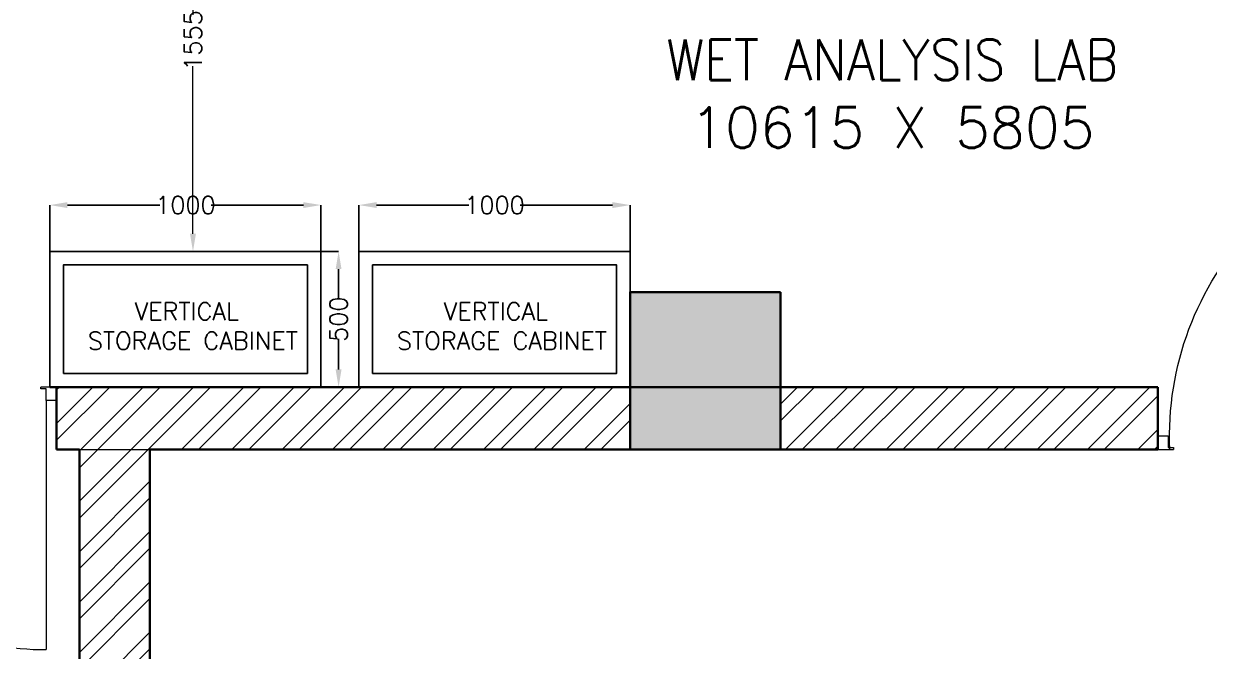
# Model space of a CAD drawing. Extents: x -52083 to 49512, y -145230 to 20224.
# Drawn here: x -42208 to -37835, y 7735 to 10048 of the extents above; entities that cross this region are included whole.
import ezdxf

# ---------------------------------------------------------------- set-up
doc = ezdxf.new("R2010")
doc.units = 0
doc.header["$LTSCALE"] = 0.5
doc.header["$MEASUREMENT"] = 0
doc.header["$PDMODE"] = 32
for name, color, linetype, lineweight in [('1050x2100 Door', 6, 'Continuous', 5), ('1200x2100 Door', 5, 'Continuous', 5), ('COL', 1, 'Continuous', 35), ('Hatch-1', 8, 'Continuous', 5), ('wall-1', 7, 'Continuous', 35)]:
    doc.layers.add(name, color=color, linetype=linetype, lineweight=lineweight)
doc.layers.add('PDF_Text', color=5, linetype='Continuous')
doc.layers.add('SA-6MUP', color=223, linetype='Continuous')
doc.styles.add('RomanS', font='romans.shx')
doc.styles.get("Standard").update_dxf_attribs({"font": 'romans.shx'})
doc.dimstyles.new('Sa-dim', dxfattribs={"dimtxt": 65, "dimasz": 65, "dimexe": 0, "dimexo": 0, "dimtad": 0, "dimdec": 0, "dimdsep": 46, "dimtxsty": 'Standard', "dimcen": 0, "dimclrd": 256, "dimclre": 7, "dimclrt": 1, "dimadec": 0, "dimazin": 0, "dimtfac": 1, "dimtdec": 0, "dimtmove": 0, "dimatfit": 3, "dimfxl": 1, "dimlwd": -1, "dimarcsym": 0})
pattern_1 = [(45, (5394.74, 2e-13), (-92.80777, 92.80777), []), (45, (5456.61, 2e-13), (-92.80777, 92.80777), [])]

# ---------------------------------------------------------------- blocks, each defined once
blk = doc.blocks.new('SD 1200x2100')
at = {"layer": '1200x2100 Door'}
for p, q in [((289771.1, 46661.9), (289771.1, 46711.8)), ((289771.1, 46711.8), (289829.5, 46711.8)), ((289771.1, 46661.9), (289771.1, 46711.8)), ((289809.4, 46661.9), (289809.4, 46705.1)), ((289809.4, 46705.1), (289829.5, 46705.1)), ((289829.5, 46705.1), (289829.5, 46711.8)), ((290971.1, 46711.8), (290912.7, 46711.8)), ((290912.7, 46705.1), (290912.7, 46711.8)), ((290932.8, 46705.1), (290912.7, 46705.1)), ((290932.8, 46661.9), (290932.8, 46705.1)), ((290971.1, 46661.9), (290971.1, 46711.8)), ((289771.1, 46661.9), (289809.4, 46661.9)), ((290971.1, 46661.9), (290932.8, 46661.9)), ((290932.8, 46661.9), (290932.8, 45543.9))]:
    blk.add_line(p, q, dxfattribs=at)
blk.add_arc((290932.8, 46661.9), 1118, 177.4426, 270, dxfattribs=at)
blk = doc.blocks.new('*U128')
at = {"color": 30}
for points in [[(-1000, -500), (0, -500), (0, 0), (-1000, 0)], [(-950, -450), (-50, -450), (-50, -50), (-950, -50)]]:
    blk.add_lwpolyline(points, close=True, dxfattribs=at)
blk = doc.blocks.new('*D567')
at = {"layer": 'Defpoints', "color": 0, "transparency": 16777216}
for p in [(-41111.5, 9379.5), (-42111.5, 9208.7), (-41111.5, 9208.7)]:
    blk.add_point(p, dxfattribs=at)
at = {"layer": 'SA-6MUP', "color": 7, "lineweight": -2, "transparency": 16777216}
for p, q in [((-42111.5, 9208.7), (-42111.5, 9379.5)), ((-41111.5, 9208.7), (-41111.5, 9379.5))]:
    blk.add_line(p, q, dxfattribs=at)
at = {"layer": 'SA-6MUP', "transparency": 16777216}
for p, q in [((-42046.5, 9379.5), (-41706, 9379.5)), ((-41176.5, 9379.5), (-41517, 9379.5))]:
    blk.add_line(p, q, dxfattribs=at)
for points in [[(-42046.5, 9390.3), (-42046.5, 9368.7), (-42111.5, 9379.5)], [(-41176.5, 9390.3), (-41176.5, 9368.7), (-41111.5, 9379.5)]]:
    blk.add_solid(points, dxfattribs=at)
at = {"layer": 'SA-6MUP', "color": 1, "transparency": 16777216, "insert": (-41611.5, 9379.5), "char_height": 65, "attachment_point": 5}
blk.add_mtext('1000', dxfattribs=at)
blk = doc.blocks.new('*D568')
at = {"layer": 'Defpoints', "color": 0, "transparency": 16777216}
for p in [(-41111.5, 9208.7), (-41046.6, 9208.7), (-41111.5, 8708.7)]:
    blk.add_point(p, dxfattribs=at)
at = {"layer": 'SA-6MUP', "color": 7, "lineweight": -2, "transparency": 16777216}
for p, q in [((-41111.5, 9208.7), (-41046.6, 9208.7)), ((-41111.5, 8708.7), (-41046.6, 8708.7))]:
    blk.add_line(p, q, dxfattribs=at)
at = {"layer": 'SA-6MUP', "transparency": 16777216}
for p, q in [((-41046.6, 9143.7), (-41046.6, 9031)), ((-41046.6, 8773.7), (-41046.6, 8886.4))]:
    blk.add_line(p, q, dxfattribs=at)
for points in [[(-41057.5, 9143.7), (-41035.8, 9143.7), (-41046.6, 9208.7)], [(-41057.5, 8773.7), (-41035.8, 8773.7), (-41046.6, 8708.7)]]:
    blk.add_solid(points, dxfattribs=at)
at = {"layer": 'SA-6MUP', "color": 1, "transparency": 16777216, "insert": (-41046.6, 8958.7), "char_height": 65, "attachment_point": 5, "rotation": 90}
blk.add_mtext('500', dxfattribs=at)
blk = doc.blocks.new('*D569')
at = {"layer": 'Defpoints', "color": 0, "transparency": 16777216}
for p in [(-39971.5, 9379.5), (-40971.5, 9208.7), (-39971.5, 9208.7)]:
    blk.add_point(p, dxfattribs=at)
at = {"layer": 'SA-6MUP', "color": 7, "lineweight": -2, "transparency": 16777216}
for p, q in [((-40971.5, 9208.7), (-40971.5, 9379.5)), ((-39971.5, 9208.7), (-39971.5, 9379.5))]:
    blk.add_line(p, q, dxfattribs=at)
at = {"layer": 'SA-6MUP', "transparency": 16777216}
for p, q in [((-40906.5, 9379.5), (-40566, 9379.5)), ((-40036.5, 9379.5), (-40377, 9379.5))]:
    blk.add_line(p, q, dxfattribs=at)
for points in [[(-40906.5, 9390.3), (-40906.5, 9368.7), (-40971.5, 9379.5)], [(-40036.5, 9390.3), (-40036.5, 9368.7), (-39971.5, 9379.5)]]:
    blk.add_solid(points, dxfattribs=at)
at = {"layer": 'SA-6MUP', "color": 1, "transparency": 16777216, "insert": (-40471.5, 9379.5), "char_height": 65, "attachment_point": 5}
blk.add_mtext('1000', dxfattribs=at)
blk = doc.blocks.new('1050x2100')
at = {"layer": '1050x2100 Door'}
for p, q in [((289971.9, 46661.9), (289971.9, 46711.8)), ((289971.9, 46711.8), (290030.3, 46711.8)), ((289971.9, 46661.9), (289971.9, 46711.8)), ((290010.2, 46661.9), (290010.2, 46705.1)), ((290010.2, 46705.1), (290030.3, 46705.1)), ((290030.3, 46705.1), (290030.3, 46711.8)), ((291021.9, 46711.8), (290963.5, 46711.8)), ((290963.5, 46705.1), (290963.5, 46711.8)), ((290983.6, 46705.1), (290963.5, 46705.1)), ((290983.6, 46661.9), (290983.6, 46705.1)), ((291021.9, 46661.9), (291021.9, 46711.8)), ((289971.9, 46661.9), (290010.2, 46661.9)), ((291021.9, 46661.9), (290983.6, 46661.9)), ((290983.6, 46661.9), (290983.6, 45743.9))]:
    blk.add_line(p, q, dxfattribs=at)
blk.add_arc((290976, 46702.9), 959, 179.4701, 270.4563, dxfattribs=at)
blk = doc.blocks.new('*D635')
at = {"layer": 'Defpoints', "color": 0, "transparency": 16777216}
for p in [(-41714.3, 10763.7), (-41583.6, 10763.7), (-41714.3, 9208.7)]:
    blk.add_point(p, dxfattribs=at)
at = {"layer": 'Hatch-1', "color": 7, "lineweight": -2, "transparency": 16777216}
for p, q in [((-41714.3, 10763.7), (-41583.6, 10763.7)), ((-41714.3, 9208.7), (-41583.6, 9208.7))]:
    blk.add_line(p, q, dxfattribs=at)
at = {"layer": 'Hatch-1', "transparency": 16777216}
for p, q in [((-41583.6, 10698.7), (-41583.6, 10081.1)), ((-41583.6, 9273.7), (-41583.6, 9891.4))]:
    blk.add_line(p, q, dxfattribs=at)
for points in [[(-41594.5, 10698.7), (-41572.8, 10698.7), (-41583.6, 10763.7)], [(-41594.5, 9273.7), (-41572.8, 9273.7), (-41583.6, 9208.7)]]:
    blk.add_solid(points, dxfattribs=at)
at = {"layer": 'Hatch-1', "color": 1, "transparency": 16777216, "insert": (-41583.6, 9986.2), "char_height": 65, "attachment_point": 5, "rotation": 90}
blk.add_mtext('1555', dxfattribs=at)

msp = doc.modelspace()

# ---------------------------------------------------------------- hatches: boundary and pattern name
at = {"layer": 'COL'}
h = msp.add_hatch(color=256, dxfattribs=at)
h.dxf.hatch_style = 1
h.paths.add_polyline_path([(-39416.5, 9058.7), (-39971.5, 9058.7), (-39971.5, 8478.7), (-39416.5, 8478.7)])
at = {"layer": 'Hatch-1'}
h = msp.add_hatch(dxfattribs=at)
h.set_pattern_fill('ANSI32,_O', color=256, scale=350)
h.set_pattern_definition(pattern_1)
h.paths.add_polyline_path([(-42086.5, 8478.7), (-39971.5, 8478.7), (-39971.5, 8708.7), (-42086.5, 8708.7)])
h = msp.add_hatch(dxfattribs=at)
h.set_pattern_fill('ANSI32,_O', color=256, scale=350)
h.set_pattern_definition(pattern_1)
h.paths.add_polyline_path([(-39416.5, 8708.7), (-38025.5, 8708.7), (-38025.5, 8478.7), (-39416.5, 8478.7)])
h = msp.add_hatch(dxfattribs=at)
h.set_pattern_fill('ANSI32,_O', color=256, scale=350)
h.set_pattern_definition(pattern_1)
h.paths.add_polyline_path([(-42002.5, 8478.7), (-41742.5, 8478.7), (-41742.5, 7321.7), (-42002.5, 7321.7)])

# ---------------------------------------------------------------- linework, layer by layer
at = {"layer": 'COL', "elevation": 2637.8}
msp.add_lwpolyline([(-39416.5, 9058.7), (-39971.5, 9058.7), (-39971.5, 8478.7), (-39416.5, 8478.7)], close=True, dxfattribs=at)
at = {"layer": 'Hatch-1', "elevation": 2637.8}
for points in [[(-42086.5, 8478.7), (-39971.5, 8478.7), (-39971.5, 8708.7), (-42086.5, 8708.7)], [(-39416.5, 8708.7), (-38025.5, 8708.7), (-38025.5, 8478.7), (-39416.5, 8478.7)], [(-42002.5, 8478.7), (-41742.5, 8478.7), (-41742.5, 7321.7), (-42002.5, 7321.7)]]:
    msp.add_lwpolyline(points, close=True, dxfattribs=at)
at = {"layer": 'wall-1'}
for p, q in [((-42111.5, 8708.7, 2637.8), (-38025.5, 8708.7, 2637.8)), ((-42086.5, 8708.7, 2637.8), (-42086.5, 8478.7, 2637.8)), ((-38025.5, 8708.7, 2637.8), (-38025.5, 8478.7, 2637.8)), ((-42086.5, 8478.7, 2637.8), (-42002.5, 8478.7, 2637.8)), ((-42002.5, 8478.7, 2637.8), (-42002.5, 4233.7, 2637.8)), ((-41742.5, 8478.7, 2637.8), (-41742.5, 4233.7, 2637.8)), ((-41742.5, 8478.7, 2637.8), (-38025.5, 8478.7, 2637.8))]:
    msp.add_line(p, q, dxfattribs=at)

# ---------------------------------------------------------------- block references
for p in [(-41111.5, 9208.7, 2637.8), (-39971.5, 9208.7, 2637.8)]:
    msp.add_blockref('*U128', p)
at = {"layer": '1050x2100 Door'}
msp.add_blockref('1050x2100', (-333108.4, -38003, 2637.8), dxfattribs=at)
at = {"layer": '1200x2100 Door', "xscale": -1, "rotation": 180}
msp.add_blockref('SD 1200x2100', (-327796.6, 55190.5, 2637.8), dxfattribs=at)

# ---------------------------------------------------------------- texts
at = {"char_height": 65, "width": 949.746, "attachment_point": 5}
for insert in [(-41606.5, 8933.7, 2637.8), (-40466.5, 8933.7, 2637.8)]:
    msp.add_mtext('VERTICAL\\P STORAGE CABINET', dxfattribs=dict(at, insert=insert))
at = {"layer": 'PDF_Text', "insert": (-39004.1, 9790.3, 2637.8), "char_height": 150, "width": 2110.371, "attachment_point": 5, "style": 'RomanS'}
msp.add_mtext('{\\W0.9;WET ANALYSIS LAB\\P\\W1;\\C0;10615 X 5805}', dxfattribs=at)

# ---------------------------------------------------------------- dimensions: what is measured, and where the dimension line sits
at = {"layer": 'Hatch-1'}
dim = msp.add_aligned_dim(p1=(-41714.3, 9208.7, 2637.8), p2=(-41714.3, 10763.7, 2637.8), distance=-130.7, dimstyle='Sa-dim', dxfattribs=at)
dim.commit()
dim.dimension.update_dxf_attribs({"geometry": '*D635', "text_midpoint": (-41583.6, 9986.2, 2637.8)})
at = {"layer": 'SA-6MUP', "color": 7}
for base, p1, p2, picture, middle in [((-41111.5, 9379.5, 2637.8), (-42111.5, 9208.7, 2637.8), (-41111.5, 9208.7, 2637.8), '*D567', (-41611.5, 9379.5, 2637.8)), ((-39971.5, 9379.5, 2637.8), (-40971.5, 9208.7, 2637.8), (-39971.5, 9208.7, 2637.8), '*D569', (-40471.5, 9379.5, 2637.8))]:
    dim = msp.add_linear_dim(base=base, p1=p1, p2=p2, dimstyle='Sa-dim', dxfattribs=at)
    dim.commit()
    dim.dimension.update_dxf_attribs({"geometry": picture, "text_midpoint": middle})
dim = msp.add_linear_dim(base=(-41046.6, 9208.7, 2637.8), p1=(-41111.5, 8708.7, 2637.8), p2=(-41111.5, 9208.7, 2637.8), angle=90, dimstyle='Sa-dim', dxfattribs=at)
dim.commit()
dim.dimension.update_dxf_attribs({"geometry": '*D568', "text_midpoint": (-41046.6, 8958.7, 2637.8)})

doc.saveas('drawing.dxf')
